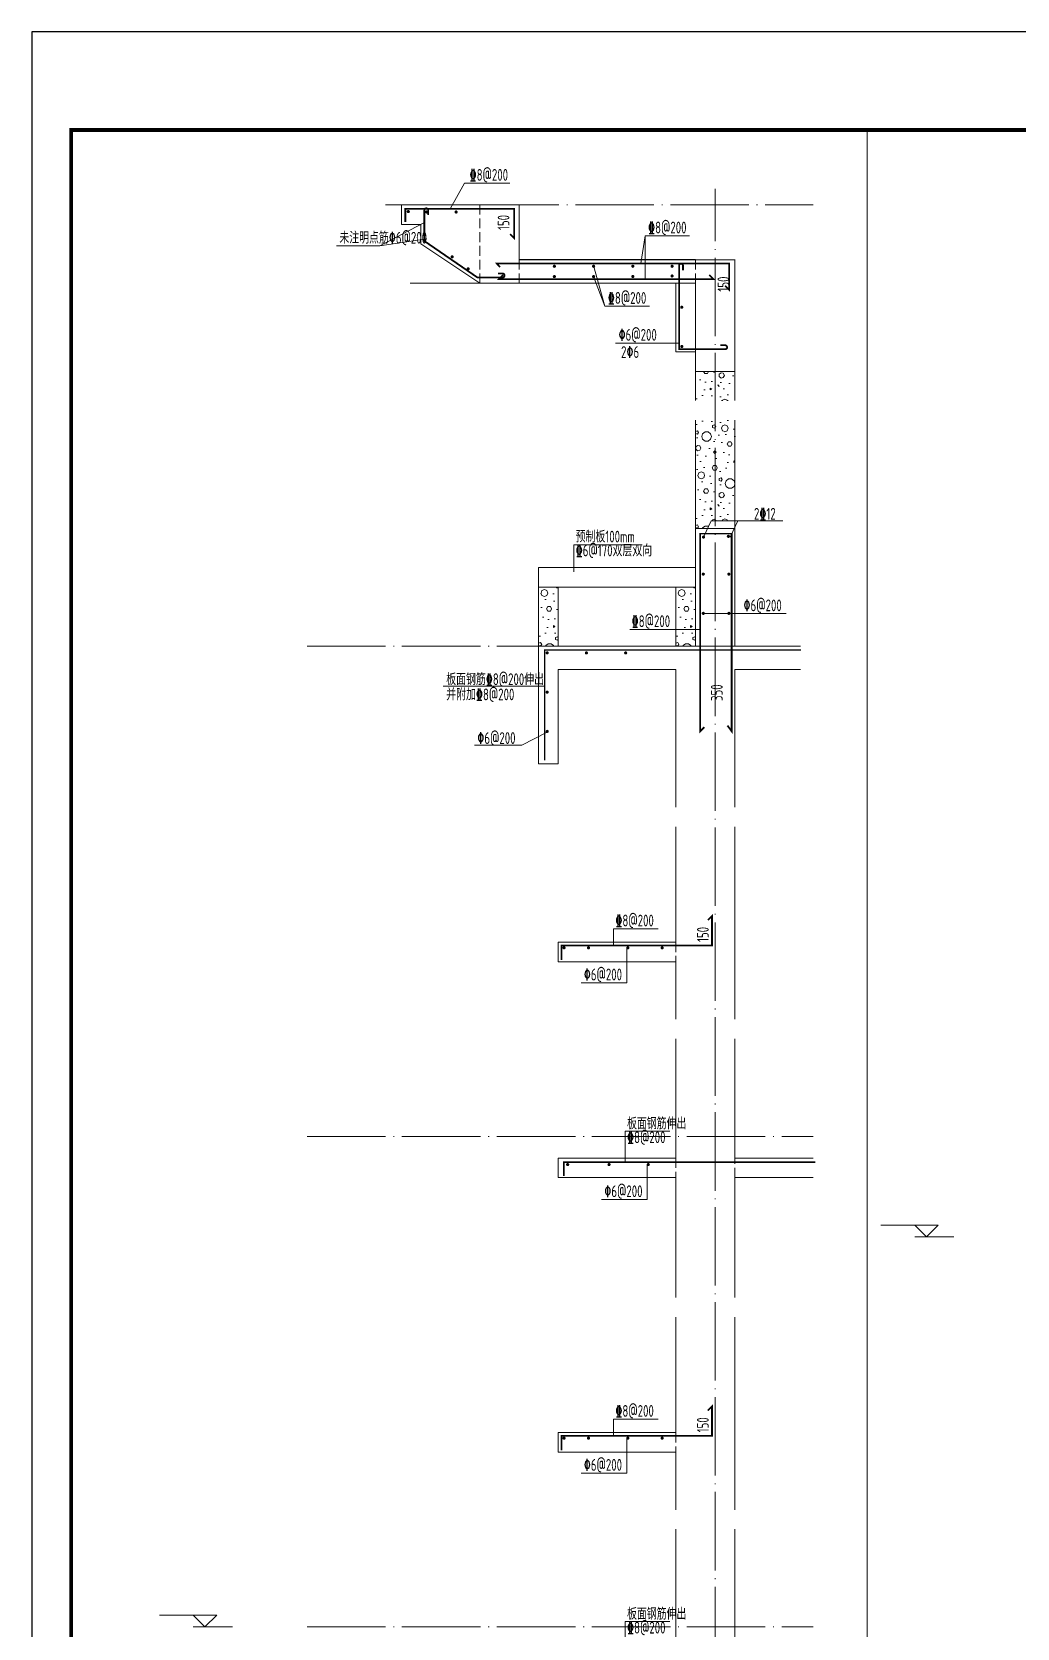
# Model space of a CAD drawing. Extents: x 5874492 to 7194610, y -939842 to -279257.
# Drawn here: x 6055361 to 6060383, y -761879 to -753742 of the extents above; entities that cross this region are included whole.
import ezdxf
from ezdxf.enums import TextEntityAlignment as Align

# ---------------------------------------------------------------- set-up
doc = ezdxf.new("R2010")
doc.units = 0
doc.header["$LTSCALE"] = 1000
doc.linetypes.add('DASH', pattern=[0.35, 0.25, -0.1])
doc.linetypes.add('DOTE', pattern=[2.42, 2, -0.2, 0.02, -0.2])
for name, color, linetype, lineweight in [('A-标注-标高标注', 3, 'Continuous', 15), ('S-墙柱-REIN', 1, 'Continuous', 20), ('S-大样-HATCH', 251, 'Continuous', 20), ('S-大样-实线', 2, 'Continuous', 20), ('S-大样-标高', 3, 'Continuous', 20), ('S-大样-虚线', 4, 'DASH', 20), ('S-板-BEAM', 4, 'DASH', 20), ('S-轴网-轴线', 1, 'DOTE', 9), ('S-通用-TEXT', 7, 'Continuous', 20)]:
    doc.layers.add(name, color=color, linetype=linetype, lineweight=lineweight)
doc.layers.add('Y-云图图框', color=7, linetype='Continuous')
doc.styles.add('_YT_Name', font='', dxfattribs={"width": 0.8})
doc.styles.add('_YT_Sign_Text', font='ros.shx', dxfattribs={"width": 0.8, "bigfont": 'hztxt.shx'})
doc.styles.get("Standard").update_dxf_attribs({"font": 'gbenor.shx', "bigfont": 'gbcbig.shx'})
doc.styles.add('TSSD_Rein', font='tssdeng.shx', dxfattribs={"width": 0.7, "bigfont": 'hztxt.shx'})
doc.styles.get('_YT_Name').set_extended_font_data('SimHei')

# ---------------------------------------------------------------- blocks, each defined once
blk = doc.blocks.new('ECMCTK_A1_竖_单行图名--0')
at = {"color": 4}
blk.add_lwpolyline([(0, 0), (594, 0), (594, 841), (0, 841)], close=True, dxfattribs=at)
at = {"const_width": 1}
blk.add_lwpolyline([(10, 10), (584, 10), (584, 816), (10, 816)], close=True, dxfattribs=at)
at = {"color": 80, "flags": 3}
for tag, height, p in [('YTHQINS', 3, (593.31, 817.5)), ('ECMCKEY', 3, (440.09, 590.57)), ('YTTQINS', 3.75, (595.35, 11.88)), ('YTFRAME', 3, (375.97, 4.92)), ('YTBARCODE_T1', 3, (493.74, 4.57))]:
    blk.add_attdef(tag, text='', height=height, dxfattribs=at).set_placement(p, align=Align.MIDDLE_CENTER)
for tag, height, style, width, p in [('设计单位', 6, '_YT_Name', 0.8, (376.75, 38.6)), ('证书编号', 4, '_YT_Sign_Text', 0.8, (461.87, 43.81)), ('审查批准号', 4, '_YT_Sign_Text', 0.8, (514.06, 43.81)), ('工程号', 4, '_YT_Sign_Text', 0.5, (557.08, 44.12)), ('建设单位', 4, '_YT_Sign_Text', 0.8, (487.96, 36.11)), ('阶段', 4, '_YT_Sign_Text', 0.8, (557.08, 35.81)), ('项目号', 4, '_YT_Sign_Text', 0.5, (575.08, 33.72)), ('项目名称', 4, '_YT_Sign_Text', 0.8, (487.96, 28.11)), ('专业', 4, '_YT_Sign_Text', 0.8, (557.08, 27.31)), ('图纸编号', 4, '_YT_Sign_Text', 0.5, (556.93, 19.36)), ('出图比例', 4.2, '_YT_Sign_Text', 0.8, (434.82, 11.78)), ('图纸名称', 4.5, '_YT_Name', 0.8, (488.39, 15.06)), ('日期', 4, '_YT_Sign_Text', 0.5, (556.88, 12.13)), ('版本号', 4, '_YT_Sign_Text', 0.8, (575.08, 13))]:
    blk.add_attdef(tag, text='', height=height, dxfattribs=dict(style=style, width=width)).set_placement(p, align=Align.CENTER)
at = {"style": '_YT_Sign_Text', "width": 0.8, "flags": 3}
for tag, p, height in [('{审定人}', (358.87, 26.45), 6.24), ('{校对人}', (411.35, 26.53), 6.24), ('[审定人]', (343.95, 27.81), 4.1), ('[校对人]', (395.23, 27.82), 4.1), ('{审核人}', (359.98, 18.44), 6.24), ('[设计人]', (395.47, 20.21), 4.1), ('{设计人}', (411.48, 18.54), 6.24), ('[审核人]', (344.01, 19.76), 4.1), ('[项目负责人]', (343.78, 12.01), 4.1), ('{项目负责人}', (361.28, 10.72), 6.24), ('[专业负责人]', (395.74, 11.77), 4.1), ('{专业负责人}', (411.58, 10.36), 6.24)]:
    blk.add_attdef(tag, p, '', height=height, dxfattribs=at)
at = {"color": 80, "flags": 3}
for tag, p in [('YTBZSIT', (10, 10)), ('EXT_TK_LEFT', (10, 10)), ('YTQRCODE', (304.56, 12.07))]:
    blk.add_attdef(tag, p, '', height=3, dxfattribs=at)
blk = doc.blocks.new('20191016.08465800')
at = {"layer": 'S-墙柱-REIN', "const_width": 8}
blk.add_lwpolyline([(516.8, 0), (516.8, 562.5), (1822.9, 562.5)], dxfattribs=at)
at = {"layer": 'S-墙柱-REIN', "ltscale": 0.2, "const_width": 8}
for points in [[(533.6, 547.5, 1), (525.6, 547.5, 1)], [(733.6, 547.5, 1), (725.6, 547.5, 1)], [(933.6, 547.5, 1), (925.6, 547.5, 1)], [(533.6, 347.5, 1), (525.6, 347.5, 1)], [(533.6, 147.5, 1), (525.6, 147.5, 1)]]:
    blk.add_lwpolyline(points, format="xyb", close=True, dxfattribs=at)
at = {"layer": 'S-通用-TEXT'}
for p, q in [((0, 377.5), (516.8, 377.5)), ((158.5, 77.5), (399.6, 77.5))]:
    blk.add_line(p, q, dxfattribs=at)
blk.add_lwpolyline([(399.6, 77.5), (529.6, 143.5)], dxfattribs=at)
at = {"layer": 'S-通用-TEXT', "style": 'TSSD_Rein', "width": 0.7}
for s, p in [('板面钢筋\x848@200伸出', (15, 383.4, 0)), ('并附加\x848@200', (15, 305.9, 0)), ('\x826@200', (173.5, 83.4, 0))]:
    blk.add_text(s, height=60, dxfattribs=at).set_placement(p)
blk = doc.blocks.new('20191016.09045092')
at = {"layer": 'S-墙柱-REIN', "const_width": 9, "elevation": 0}
blk.add_lwpolyline([(1897.4, 443.1), (514.2, 443), (514.2, 0)], dxfattribs=at)
at = {"layer": 'S-墙柱-REIN', "const_width": 8, "elevation": 0}
for points in [[(538.5, 430.8, 1), (530.5, 430.8, 1)], [(766.5, 430.8, 1), (758.5, 430.8, 1)], [(966.5, 430.8, 1), (958.5, 430.8, 1)]]:
    blk.add_lwpolyline(points, format="xyb", close=True, dxfattribs=at)
at = {"layer": 'S-墙柱-REIN', "const_width": 8}
blk.add_lwpolyline([(536.2, 220.7, 1), (528.2, 220.7, 1)], format="xyb", close=True, dxfattribs=at)
at = {"layer": 'S-大样-虚线', "ltscale": 0.2}
for p, q in [((1186.2, 464.1), (1186.2, 364.1)), ((1486.2, 364.1), (1486.2, 464.1))]:
    blk.add_line(p, q, dxfattribs=at)
at = {"layer": 'S-板-BEAM', "ltscale": 0.2}
blk.add_line((1186.2, 464.1), (1186.2, 364.1), dxfattribs=at)
at = {"layer": 'S-通用-TEXT', "elevation": 0}
for points in [[(1154.2, 601.8), (927.1, 601.8), (927.1, 443)], [(724.4, 252.6), (957.3, 252.6), (957.2, 430.8)]]:
    blk.add_lwpolyline(points, dxfattribs=at)
at = {"layer": 'S-板-BEAM', "ltscale": 0.2}
blk.add_blockref('20191016.08465800', (0, 7491.7), dxfattribs=at)
at = {"layer": 'S-通用-TEXT', "style": 'TSSD_Rein', "width": 0.7}
for s, p in [('板面钢筋伸出', (936.7, 610.3, 0)), ('\x848@200', (936.7, 539.8, 0)), ('\x826@200', (738.3, 264.7, 0))]:
    blk.add_text(s, height=60, dxfattribs=at).set_placement(p)
blk = doc.blocks.new('20191015.20330114')
at = {"layer": 'S-墙柱-REIN', "const_width": 9}
for points in [[(885.6, 367.6), (906.8, 346.4), (906.8, 496.4), (351.3, 496.4), (351.3, 429.8)], [(1981.5, 104.7), (2002.7, 83.5), (2002.7, 218.3), (817.2, 218.3), (834.5, 199)], [(849.7, 159.4), (828.5, 138.2), (1921.9, 138.2), (1900.7, 159.4)]]:
    blk.add_lwpolyline(points, dxfattribs=at)
at = {"layer": 'S-墙柱-REIN', "const_width": 8}
for points in [[(370.6, 482.7, 1), (362.6, 482.7, 1)], [(464.3, 480.3, 1), (456.3, 480.3, 1)], [(614.3, 480.3, 1), (606.3, 480.3, 1)], [(594.3, 251.7, 1), (586.3, 251.7, 1)], [(675.7, 191, 1), (667.7, 191, 1)], [(1115.2, 203.7, 1), (1107.2, 203.7, 1)], [(1315.2, 203.7, 1), (1307.2, 203.7, 1)], [(1515.2, 203.7, 1), (1507.2, 203.7, 1)], [(1715.2, 203.7, 1), (1707.2, 203.7, 1)], [(1715.2, 203.7, 1), (1707.2, 203.7, 1)], [(1115.2, 151.2, 1), (1107.2, 151.2, 1)], [(1315.2, 151.2, 1), (1307.2, 151.2, 1)], [(1515.2, 151.2, 1), (1507.2, 151.2, 1)], [(1715.2, 154.2, 1), (1707.2, 154.2, 1)], [(1715.2, 154.2, 1), (1707.2, 154.2, 1)], [(1764.6, -5.2, 1), (1756.6, -5.2, 1)], [(1764.6, -205.2, 1), (1756.6, -205.2, 1)]]:
    blk.add_lwpolyline(points, format="xyb", close=True, dxfattribs=at)
at = {"layer": 'S-墙柱-REIN', "const_width": 9}
for points in [[(468.4, 465.3), (468.4, 489.3, 1), (448.4, 489.3), (448.4, 332.4), (718.8, 146.6), (847.5, 146.6, 1), (847.5, 166.6), (823.5, 166.6)], [(1767.1, 182.7), (1767.1, 206.7, 1), (1747.1, 206.7), (1747.1, -219.1), (1982, -219.1, 1), (1982, -199.1), (1958, -199.1)]]:
    blk.add_lwpolyline(points, format="xyb", dxfattribs=at)
at = {"layer": 'S-大样-实线', "ltscale": 0.5}
for p, q in [((1731.2, -232.7), (1731.2, 117.3)), ((1831.2, -232.7), (1731.2, -232.7))]:
    blk.add_line(p, q, dxfattribs=at)
blk.add_lwpolyline([(2031.2, 237.3), (931.2, 237.3), (931.2, 517.3), (331.2, 517.3), (331.2, 417.3), (431.2, 417.3), (431.2, 317.3), (731.2, 117.3), (1831.2, 117.3)], dxfattribs=at)
at = {"layer": 'S-板-BEAM', "ltscale": 0.2}
for points in [[(731.2, 517.3), (731.2, 117.3)], [(931.2, 237.3), (931.2, 117.3)], [(1831.2, 237.3), (1831.2, 117.3)]]:
    blk.add_lwpolyline(points, dxfattribs=at)
at = {"layer": 'S-通用-TEXT'}
for p, q in [((1573.8, 359.1), (1551.8, 218.3)), ((1573.8, 359.1), (1800.8, 359.1)), ((1368.8, 0), (1311.2, 207.7)), ((1368.8, 0), (1595.8, 0)), ((1423.4, -187.7), (1747.1, -187.7))]:
    blk.add_line(p, q, dxfattribs=at)
for points in [[(653.6, 627.6), (579.4, 496.4)], [(653.6, 627.6), (884.8, 627.6)], [(0, 307.2), (221, 307.2), (448.4, 426.1)], [(221, 307.2), (461.7, 343.5)], [(1573.8, 359.1), (1573.8, 138.2)], [(1311.2, 151.2), (1368.8, 0)]]:
    blk.add_lwpolyline(points, dxfattribs=at)
at = {"layer": 'S-通用-TEXT', "style": 'TSSD_Rein', "width": 0.7}
for s, p in [('\x848@200', (679, 639.7)), ('\x848@200', (1588.8, 371.2)), ('未注明点筋\x826@200', (15.2, 319.3)), ('\x848@200', (1383.8, 12.1)), ('\x826@200', (1438.4, -175.7)), ('2\x826', (1451.2, -263.7))]:
    blk.add_text(s, height=60, dxfattribs=at).set_placement(p)
for p in [(882.3, 388.7), (2003, 74.7)]:
    blk.add_text('150', height=60, rotation=90, dxfattribs=at).set_placement(p)
blk = doc.blocks.new('20180119.17033550')
at = {"layer": 'S-墙柱-REIN', "const_width": 9, "elevation": 0}
blk.add_lwpolyline([(50, 116.5), (50, 190.4), (816.9, 190.5), (816.9, 340.4), (795.7, 319.2)], dxfattribs=at)
at = {"layer": 'S-墙柱-REIN', "const_width": 8, "elevation": 0}
for points in [[(66.5, 178.2, 1), (58.5, 178.2, 1)], [(191.5, 178.2, 1), (183.5, 178.2, 1)], [(391.5, 178.2, 1), (383.5, 178.2, 1)], [(566.7, 178.2, 1), (558.7, 178.2, 1)]]:
    blk.add_lwpolyline(points, format="xyb", close=True, dxfattribs=at)
at = {"layer": 'S-板-BEAM', "ltscale": 0.2}
blk.add_line((633.2, 206.5), (633.2, 106.5), dxfattribs=at)
at = {"layer": 'S-通用-TEXT', "elevation": 0}
for points in [[(541.7, 275.2), (314.5, 275.2), (314.5, 190.4)], [(149.4, 0), (382.2, 0), (382.2, 178.2)]]:
    blk.add_lwpolyline(points, dxfattribs=at)
at = {"layer": 'S-通用-TEXT', "style": 'TSSD_Rein', "width": 0.7}
for s, p in [('\x848@200', (324.2, 287.3, 0)), ('\x826@200', (163.3, 12.1, 0))]:
    blk.add_text(s, height=60, dxfattribs=at).set_placement(p)
blk.add_text('150', height=60, rotation=90, dxfattribs=at).set_placement((800.4, 208, 0))
blk = doc.blocks.new('ffff3r')
at = {"layer": 'S-墙柱-REIN', "const_width": 9, "elevation": 0}
blk.add_lwpolyline([(754315.8, 830395.6), (753033, 830395.4), (753033, 830324.2)], dxfattribs=at)
at = {"layer": 'S-墙柱-REIN', "const_width": 8, "elevation": 0}
for points in [[(753056.4, 830383.3, 1), (753048.4, 830383.3, 1)], [(753267.4, 830383.3, 1), (753259.4, 830383.3, 1)], [(753467.4, 830383.3, 1), (753459.4, 830383.3, 1)]]:
    blk.add_lwpolyline(points, format="xyb", close=True, dxfattribs=at)
at = {"layer": 'S-大样-实线', "ltscale": 0.5}
for p, q in [((753604.6, 831516.5), (753604.6, 832105.1)), ((753904.6, 831123.6), (753904.6, 832105.1)), ((753604.6, 831516.5), (753004.6, 831516.5)), ((753004.6, 831416.5), (753004.6, 831516.5)), ((753004.6, 831416.5), (753604.6, 831416.5)), ((753604.6, 831123.6), (753604.6, 831416.5)), ((753604.6, 830416.5), (753604.6, 831023.6)), ((753904.6, 830416.5), (753904.6, 831023.6)), ((753604.6, 830416.5), (753004.6, 830416.5)), ((753004.6, 830316.5), (753004.6, 830416.5)), ((754304.6, 830416.5), (753904.6, 830416.5)), ((753004.6, 830316.5), (753604.6, 830316.5)), ((753604.6, 829705.1), (753604.6, 830316.5)), ((753904.6, 829705.1), (753904.6, 830316.5)), ((753904.6, 830316.5), (754304.6, 830316.5))]:
    blk.add_line(p, q, dxfattribs=at)
at = {"layer": 'S-大样-虚线', "ltscale": 0.2}
for p, q in [((753604.6, 830416.5), (753604.6, 830316.5)), ((753904.6, 830316.5), (753904.6, 830416.5))]:
    blk.add_line(p, q, dxfattribs=at)
at = {"layer": 'S-板-BEAM', "ltscale": 0.2}
blk.add_line((753604.6, 830416.5), (753604.6, 830316.5), dxfattribs=at)
at = {"layer": 'S-通用-TEXT', "elevation": 0}
for points in [[(753572.6, 830554.2), (753345.5, 830554.2), (753345.5, 830395.5)], [(753225.3, 830205), (753458.2, 830205), (753458.1, 830383.3)]]:
    blk.add_lwpolyline(points, dxfattribs=at)
at = {"layer": 'S-墙柱-REIN'}
blk.add_blockref('20180119.17033550', (752971.4, 831310), dxfattribs=at)
at = {"layer": 'S-通用-TEXT', "style": 'TSSD_Rein', "width": 0.7}
for s, p in [('板面钢筋伸出', (753355.1, 830562.8, 0)), ('\x848@200', (753355.1, 830492.3, 0)), ('\x826@200', (753239.2, 830217.1, 0))]:
    blk.add_text(s, height=60, dxfattribs=at).set_placement(p)

msp = doc.modelspace()

# ---------------------------------------------------------------- hatches: boundary and pattern name
at = {"layer": 'S-大样-HATCH', "ltscale": 0.2}
h = msp.add_hatch(dxfattribs=at)
h.set_pattern_fill('加气混凝土', color=256, scale=20)
h.set_pattern_definition([(0, (6058815.33, -755735.73), (120, 240), [0, -240]), (0, (6058674.93, -755768.13), (120, 240), [0, -240]), (0, (6058752.93, -755770.53), (120, 240), [0, -240]), (0, (6058838.13, -755699.73), (120, 240), [0, -240]), (0, (6058738.53, -755782.53), (120, 240), [0, -240]), (0, (6058862.13, -755548.53), (120, 240), [0, -240]), (0, (6058788.93, -755567.73), (120, 240), [0, -240]), (0, (6058827.33, -755597.73), (120, 240), [0, -240]), (0, (6058631.73, -755602.53), (120, 240), [0, -240]), (0, (6058749.33, -755613.33), (120, 240), [0, -240]), (0, (6058703.73, -755674.53), (120, 240), [0, -240]), (0, (6058706.13, -755764.53), (120, 240), [0, -240]), (0, (6058796.13, -755774.13), (120, 240), [0, -240]), (0, (6058862.13, -755668.53), (120, 240), [0, -240]), (0, (6058637.73, -755705.73), (120, 240), [0, -240]), (0, (6058658.13, -755664.93), (120, 240), [0, -240]), (0, (6058751.73, -755681.73), (120, 240), [0, -240]), (0, (6058718.13, -755716.53), (120, 240), [0, -240]), (0, (6058698.93, -755637.33), (120, 240), [0, -240]), (0, (6058728.93, -755547.33), (120, 240), [0, -240]), (0, (6058647.33, -755756.13), (120, 240), [0, -240]), (0, (6058779.33, -755596.53), (120, 240), [0, -240]), (0, (6058667.73, -755592.93), (120, 240), [0, -240]), (0, (6058648.53, -755561.73), (120, 240), [0, -240]), (130.601, (6058847.388, -755623.672), (-600, 720), [10.537, -4414.844]), (18.435, (6058830.245, -755619.1), (600, 240), [10.842, -1507.05]), (90, (6058830.24, -755629.39), (120, 240), [10.286, -469.71]), (161.565, (6058840.53, -755632.815), (-600, 240), [10.842, -1507.05]), (53.13, (6058840.53, -755632.815), (120, 240), [11.43, -1188.57]), (135, (6058849.67, -755755.1), (-120, 240), [9.7, -669.125]), (45, (6058835.96, -755755.1), (120, 240), [9.7, -669.125]), (135, (6058842.82, -755761.96), (-120, 240), [9.7, -669.125]), (45, (6058842.82, -755761.96), (120, 240), [9.7, -669.125]), (116.57, (6058734.24, -755593.96), (-2e-05, 480), [12.78, -255.55]), (180, (6058728.53, -755582.53), (-120, 240), [13.71, -226.29]), (63.435, (6058709.1, -755593.96), (1e-06, 480), [12.78, -255.55]), (116.565, (6058714.82, -755605.39), (-2e-05, 480), [12.78, -255.55]), (0, (6058714.82, -755605.39), (120, 240), [13.71, -226.29]), (63.435, (6058728.53, -755605.39), (1e-06, 480), [12.78, -255.55]), (107.1027, (6058824.531, -755675.101), (-360, 1200), [15.5445, -6513.161]), (143.973, (6058819.96, -755660.244), (-2280, 1680), [15.545, -3248.808]), (180, (6058807.39, -755651.1), (-120, 240), [14.86, -225.14]), (36.027, (6058779.96, -755660.244), (2280, 1680), [15.545, -3248.808]), (71.565, (6058775.388, -755673.958), (360, 1200), [14.456, -1503.437]), (107.1027, (6058779.959, -755688.815), (-360, 1200), [15.5445, -6513.161]), (143.9726, (6058792.53, -755697.958), (-2280, 1680), [15.545, -3248.808]), (0, (6058792.53, -755697.96), (120, 240), [14.86, -225.14]), (36.027, (6058807.388, -755697.958), (2280, 1680), [15.545, -3248.808]), (71.565, (6058819.96, -755688.815), (360, 1200), [14.456, -1503.437]), (150.255, (6058826.816, -755563.1), (-360, 240), [9.214, -1925.728]), (90, (6058818.82, -755567.67), (120, 240), [9.14, -470.86]), (29.745, (6058818.816, -755567.672), (360, 240), [9.214, -1925.728]), (116.565, (6058770.82, -755733.39), (-2e-05, 480), [12.78, -255.55]), (168.69, (6058765.102, -755721.958), (-1080, 240), [11.655, -2435.874]), (41.186, (6058744.531, -755727.672), (3000, 2639.99998), [12.149, -5090.321]), (90, (6058744.53, -755739.1), (120, 240), [11.43, -468.57]), (138.814, (6058753.674, -755747.101), (-2999.99995, 2640), [12.149, -5090.321]), (16.6992, (6058753.674, -755747.101), (3959.99997, 1200), [11.932, -4999.415]), (60.9454, (6058765.102, -755743.672), (120, 240), [11.766, -4930.136]), (109.983, (6058670.245, -755632.815), (-600, 1680), [13.377, -5604.879]), (155.556, (6058665.674, -755620.244), (-1560, 720), [13.809, -5786.053]), (24.444, (6058640.531, -755620.244), (1560, 720), [13.809, -5786.053]), (70.017, (6058635.959, -755632.815), (600, 1680), [13.377, -5604.879]), (109.983, (6058640.531, -755645.386), (-600, 1680), [13.377, -5604.879]), (160.017, (6058653.102, -755649.958), (-600, 240), [13.377, -2795.751]), (19.983, (6058653.102, -755649.958), (600, 240), [13.377, -2795.751]), (70.017, (6058665.674, -755645.386), (600, 1680), [13.377, -5604.879]), (122.005, (6058759.388, -755654.53), (-120, 240), [10.782, -2253.374]), (18.435, (6058743.388, -755648.815), (600, 240), [10.842, -1507.05]), (90, (6058743.39, -755659.1), (120, 240), [10.286, -469.714]), (161.565, (6058753.674, -755662.53), (-600, 240), [10.842, -1507.05]), (54.4623, (6058753.674, -755662.53), (840, 1200), [9.831, -4119.285]), (116.565, (6058689.67, -755712.82), (-2e-05, 480), [12.78, -255.55]), (180, (6058683.96, -755701.39), (-120, 240), [12.57, -227.43]), (59.036, (6058664.53, -755712.815), (120, 240), [13.328, -2785.529]), (120.964, (6058671.388, -755724.244), (-120, 240), [13.328, -2785.529]), (0, (6058671.39, -755724.24), (120, 240), [12.57, -227.43]), (63.435, (6058683.96, -755724.24), (1e-06, 480), [12.78, -255.55])])
h.paths.add_polyline_path([(6058744.5, -755473), (6058744.5, -755620.5), (6058826.5, -755620.5), (6058841.8, -755578.5), (6058856.6, -755662.5), (6058871.5, -755620.5), (6058944.5, -755620.5), (6058944.5, -755473)])
h = msp.add_hatch(dxfattribs=at)
h.set_pattern_fill('加气混凝土', color=256, scale=20)
h.set_pattern_definition([(0, (6058815.33, -756346.23), (120, 240), [0, -240]), (0, (6058674.93, -756378.63), (120, 240), [0, -240]), (0, (6058752.93, -756381.03), (120, 240), [0, -240]), (0, (6058838.13, -756310.23), (120, 240), [0, -240]), (0, (6058738.53, -756393.03), (120, 240), [0, -240]), (0, (6058862.13, -756159.03), (120, 240), [0, -240]), (0, (6058788.93, -756178.23), (120, 240), [0, -240]), (0, (6058827.33, -756208.23), (120, 240), [0, -240]), (0, (6058631.73, -756213.03), (120, 240), [0, -240]), (0, (6058749.33, -756223.83), (120, 240), [0, -240]), (0, (6058703.73, -756285.03), (120, 240), [0, -240]), (0, (6058706.13, -756375.03), (120, 240), [0, -240]), (0, (6058796.13, -756384.63), (120, 240), [0, -240]), (0, (6058862.13, -756279.03), (120, 240), [0, -240]), (0, (6058637.73, -756316.23), (120, 240), [0, -240]), (0, (6058658.13, -756275.43), (120, 240), [0, -240]), (0, (6058751.73, -756292.23), (120, 240), [0, -240]), (0, (6058718.13, -756327.03), (120, 240), [0, -240]), (0, (6058698.93, -756247.83), (120, 240), [0, -240]), (0, (6058728.93, -756157.83), (120, 240), [0, -240]), (0, (6058647.33, -756366.63), (120, 240), [0, -240]), (0, (6058779.33, -756207.03), (120, 240), [0, -240]), (0, (6058667.73, -756203.43), (120, 240), [0, -240]), (0, (6058648.53, -756172.23), (120, 240), [0, -240]), (130.6013, (6058847.388, -756234.17), (-600, 720), [10.537, -4414.844]), (18.435, (6058830.245, -756229.6), (600, 240), [10.842, -1507.05]), (90, (6058830.24, -756239.88), (120, 240), [10.286, -469.714]), (161.565, (6058840.53, -756243.313), (-600, 240), [10.842, -1507.05]), (53.13, (6058840.53, -756243.313), (120, 240), [11.43, -1188.57]), (135, (6058849.67, -756365.6), (-120, 240), [9.697, -669.125]), (45, (6058835.96, -756365.6), (120, 240), [9.697, -669.125]), (135, (6058842.82, -756372.46), (-120, 240), [9.697, -669.125]), (45, (6058842.82, -756372.46), (120, 240), [9.697, -669.125]), (116.565, (6058734.24, -756204.46), (-2e-05, 480), [12.78, -255.55]), (180, (6058728.53, -756193.03), (-120, 240), [13.714, -226.286]), (63.435, (6058709.1, -756204.46), (1e-06, 480), [12.78, -255.55]), (116.565, (6058714.82, -756215.88), (-2e-05, 480), [12.78, -255.55]), (0, (6058714.82, -756215.88), (120, 240), [13.714, -226.286]), (63.435, (6058728.53, -756215.88), (1e-06, 480), [12.78, -255.55]), (107.1027, (6058824.531, -756285.599), (-359.99999, 1200), [15.5445, -6513.161]), (143.9726, (6058819.96, -756270.742), (-2279.99997, 1680), [15.545, -3248.808]), (180, (6058807.39, -756261.6), (-120, 240), [14.86, -225.14]), (36.0274, (6058779.96, -756270.742), (2280, 1680), [15.545, -3248.808]), (71.565, (6058775.388, -756284.456), (360, 1200), [14.456, -1503.437]), (107.1027, (6058779.959, -756299.313), (-359.99999, 1200), [15.5445, -6513.161]), (143.9726, (6058792.53, -756308.456), (-2279.99997, 1680), [15.545, -3248.808]), (0, (6058792.53, -756308.46), (120, 240), [14.86, -225.14]), (36.0274, (6058807.388, -756308.456), (2280, 1680), [15.545, -3248.808]), (71.565, (6058819.96, -756299.313), (360, 1200), [14.456, -1503.437]), (150.255, (6058826.816, -756173.6), (-360, 240), [9.214, -1925.728]), (90, (6058818.82, -756178.17), (120, 240), [9.14, -470.857]), (29.745, (6058818.816, -756178.17), (360, 240), [9.214, -1925.728]), (116.565, (6058770.82, -756343.88), (-2e-05, 480), [12.78, -255.55]), (168.69, (6058765.102, -756332.456), (-1080, 240), [11.655, -2435.874]), (41.186, (6058744.531, -756338.17), (2999.99998, 2639.99998), [12.149, -5090.321]), (90, (6058744.53, -756349.6), (120, 240), [11.43, -468.57]), (138.814, (6058753.674, -756357.599), (-2999.99995, 2640.00002), [12.149, -5090.321]), (16.6992, (6058753.674, -756357.599), (3959.99997, 1199.99999), [11.932, -4999.415]), (60.9454, (6058765.102, -756354.17), (120, 240), [11.766, -4930.136]), (109.9831, (6058670.245, -756243.313), (-600, 1680), [13.377, -5604.879]), (155.556, (6058665.674, -756230.742), (-1560, 719.99999), [13.809, -5786.053]), (24.444, (6058640.531, -756230.742), (1560, 720), [13.809, -5786.053]), (70.0169, (6058635.959, -756243.313), (600, 1680), [13.377, -5604.879]), (109.9831, (6058640.531, -756255.885), (-600, 1680), [13.377, -5604.879]), (160.017, (6058653.102, -756260.456), (-600, 240), [13.377, -2795.751]), (19.983, (6058653.102, -756260.456), (600, 240), [13.377, -2795.751]), (70.0169, (6058665.674, -756255.885), (600, 1680), [13.377, -5604.879]), (122.0054, (6058759.388, -756265.027), (-120, 240), [10.782, -2253.374]), (18.435, (6058743.388, -756259.313), (600, 240), [10.842, -1507.05]), (90, (6058743.39, -756269.6), (120, 240), [10.286, -469.714]), (161.565, (6058753.674, -756273.027), (-600, 240), [10.842, -1507.05]), (54.4623, (6058753.674, -756273.027), (840, 1200), [9.831, -4119.285]), (116.565, (6058689.67, -756323.31), (-2e-05, 480), [12.78, -255.55]), (180, (6058683.96, -756311.88), (-120, 240), [12.57, -227.43]), (59.0362, (6058664.53, -756323.313), (120, 240), [13.328, -2785.529]), (120.9638, (6058671.388, -756334.742), (-120, 240), [13.328, -2785.529]), (0, (6058671.39, -756334.74), (120, 240), [12.57, -227.43]), (63.435, (6058683.96, -756334.74), (1e-06, 480), [12.78, -255.55])])
h.paths.add_polyline_path([(6058944.5, -755720.5), (6058871.5, -755720.5), (6058856.6, -755762.5), (6058841.8, -755678.5), (6058826.5, -755720.5), (6058744.5, -755720.5), (6058744.5, -756273), (6058805.9, -756273), (6058824.2, -756234.6), (6058944.5, -756234.6)])
h.paths.add_polyline_path([(6058755.1, -756127), (6058834, -756127), (6058834, -756071.4), (6058755.1, -756071.4)], flags=24)
h = msp.add_hatch(dxfattribs=at)
h.set_pattern_fill('加气混凝土', color=256, scale=20)
h.set_pattern_definition([(0, (6058015.33, -756946.23), (120, 240), [0, -240]), (0, (6057874.93, -756978.63), (120, 240), [0, -240]), (0, (6057952.93, -756981.03), (120, 240), [0, -240]), (0, (6058038.13, -756910.23), (120, 240), [0, -240]), (0, (6057938.53, -756993.03), (120, 240), [0, -240]), (0, (6058062.13, -756759.03), (120, 240), [0, -240]), (0, (6057988.93, -756778.23), (120, 240), [0, -240]), (0, (6058027.33, -756808.23), (120, 240), [0, -240]), (0, (6057831.73, -756813.03), (120, 240), [0, -240]), (0, (6057949.33, -756823.83), (120, 240), [0, -240]), (0, (6057903.73, -756885.03), (120, 240), [0, -240]), (0, (6057906.13, -756975.03), (120, 240), [0, -240]), (0, (6057996.13, -756984.63), (120, 240), [0, -240]), (0, (6058062.13, -756879.03), (120, 240), [0, -240]), (0, (6057837.73, -756916.23), (120, 240), [0, -240]), (0, (6057858.13, -756875.43), (120, 240), [0, -240]), (0, (6057951.73, -756892.23), (120, 240), [0, -240]), (0, (6057918.13, -756927.03), (120, 240), [0, -240]), (0, (6057898.93, -756847.83), (120, 240), [0, -240]), (0, (6057928.93, -756757.83), (120, 240), [0, -240]), (0, (6057847.33, -756966.63), (120, 240), [0, -240]), (0, (6057979.33, -756807.03), (120, 240), [0, -240]), (0, (6057867.73, -756803.43), (120, 240), [0, -240]), (0, (6057848.53, -756772.23), (120, 240), [0, -240]), (130.6013, (6058047.388, -756834.17), (-600, 720), [10.537, -4414.844]), (18.435, (6058030.245, -756829.6), (600, 240), [10.842, -1507.05]), (90, (6058030.24, -756839.88), (120, 240), [10.286, -469.714]), (161.565, (6058040.53, -756843.313), (-600, 240), [10.842, -1507.05]), (53.13, (6058040.53, -756843.313), (120, 240), [11.43, -1188.57]), (135, (6058049.67, -756965.6), (-120, 240), [9.7, -669.125]), (45, (6058035.96, -756965.6), (120, 240), [9.7, -669.125]), (135, (6058042.82, -756972.46), (-120, 240), [9.7, -669.125]), (45, (6058042.82, -756972.46), (120, 240), [9.7, -669.125]), (116.565, (6057934.24, -756804.46), (-2e-05, 480), [12.78, -255.55]), (180, (6057928.53, -756793.03), (-120, 240), [13.71, -226.29]), (63.435, (6057909.1, -756804.46), (1e-06, 480), [12.78, -255.55]), (116.565, (6057914.82, -756815.88), (-2e-05, 480), [12.78, -255.55]), (0, (6057914.82, -756815.88), (120, 240), [13.71, -226.29]), (63.435, (6057928.53, -756815.88), (1e-06, 480), [12.78, -255.55]), (107.1027, (6058024.5305, -756885.599), (-359.99999, 1200), [15.5445, -6513.161]), (143.9726, (6058019.959, -756870.742), (-2280, 1680), [15.545, -3248.808]), (180, (6058007.39, -756861.6), (-120, 240), [14.86, -225.14]), (36.0274, (6057979.959, -756870.742), (2280, 1680), [15.545, -3248.808]), (71.565, (6057975.388, -756884.456), (360, 1200), [14.456, -1503.437]), (107.1027, (6057979.959, -756899.313), (-359.99999, 1200), [15.5445, -6513.161]), (143.9726, (6057992.53, -756908.456), (-2280, 1680), [15.545, -3248.808]), (0, (6057992.53, -756908.46), (120, 240), [14.86, -225.14]), (36.0274, (6058007.388, -756908.456), (2280, 1680), [15.545, -3248.808]), (71.565, (6058019.96, -756899.313), (360, 1200), [14.456, -1503.437]), (150.255, (6058026.816, -756773.6), (-360, 240), [9.214, -1925.728]), (90, (6058018.82, -756778.17), (120, 240), [9.14, -470.86]), (29.745, (6058018.816, -756778.17), (360, 240), [9.214, -1925.728]), (116.565, (6057970.82, -756943.88), (-2e-05, 480), [12.78, -255.55]), (168.69, (6057965.102, -756932.456), (-1080, 240), [11.655, -2435.874]), (41.186, (6057944.53, -756938.17), (2999.99998, 2639.99998), [12.149, -5090.321]), (90, (6057944.53, -756949.6), (120, 240), [11.43, -468.57]), (138.814, (6057953.673, -756957.599), (-2999.99995, 2640.00002), [12.149, -5090.321]), (16.6992, (6057953.673, -756957.599), (3959.99997, 1200), [11.932, -4999.415]), (60.9454, (6057965.102, -756954.17), (120, 240), [11.766, -4930.136]), (109.983, (6057870.245, -756843.313), (-600, 1680), [13.377, -5604.879]), (155.556, (6057865.673, -756830.742), (-1560, 720), [13.809, -5786.053]), (24.444, (6057840.5305, -756830.742), (1560, 720), [13.809, -5786.053]), (70.017, (6057835.959, -756843.313), (600, 1680), [13.377, -5604.879]), (109.983, (6057840.53, -756855.885), (-600, 1680), [13.377, -5604.879]), (160.017, (6057853.102, -756860.456), (-600, 240), [13.377, -2795.751]), (19.983, (6057853.102, -756860.456), (600, 240), [13.377, -2795.751]), (70.017, (6057865.673, -756855.885), (600, 1680), [13.377, -5604.879]), (122.005, (6057959.388, -756865.028), (-120, 240), [10.782, -2253.374]), (18.435, (6057943.388, -756859.313), (600, 240), [10.842, -1507.05]), (90, (6057943.39, -756869.6), (120, 240), [10.286, -469.714]), (161.565, (6057953.673, -756873.028), (-600, 240), [10.842, -1507.05]), (54.4623, (6057953.673, -756873.028), (840, 1200), [9.831, -4119.285]), (116.565, (6057889.67, -756923.31), (-2e-05, 480), [12.78, -255.55]), (180, (6057883.96, -756911.88), (-120, 240), [12.57, -227.43]), (59.036, (6057864.53, -756923.313), (120, 240), [13.328, -2785.529]), (120.964, (6057871.388, -756934.742), (-120, 240), [13.328, -2785.529]), (0, (6057871.39, -756934.74), (120, 240), [12.57, -227.43]), (63.435, (6057883.96, -756934.74), (1e-06, 480), [12.78, -255.55])])
h.paths.add_polyline_path([(6058044.5, -756573), (6057944.5, -756573), (6057944.5, -756873), (6058044.5, -756873)])
h = msp.add_hatch(dxfattribs=at)
h.set_pattern_fill('加气混凝土', color=256, scale=20)
h.set_pattern_definition([(0, (6058715.33, -756946.23), (120, 240), [0, -240]), (0, (6058574.93, -756978.63), (120, 240), [0, -240]), (0, (6058652.93, -756981.03), (120, 240), [0, -240]), (0, (6058738.13, -756910.23), (120, 240), [0, -240]), (0, (6058638.53, -756993.03), (120, 240), [0, -240]), (0, (6058762.13, -756759.03), (120, 240), [0, -240]), (0, (6058688.93, -756778.23), (120, 240), [0, -240]), (0, (6058727.33, -756808.23), (120, 240), [0, -240]), (0, (6058531.73, -756813.03), (120, 240), [0, -240]), (0, (6058649.33, -756823.83), (120, 240), [0, -240]), (0, (6058603.73, -756885.03), (120, 240), [0, -240]), (0, (6058606.13, -756975.03), (120, 240), [0, -240]), (0, (6058696.13, -756984.63), (120, 240), [0, -240]), (0, (6058762.13, -756879.03), (120, 240), [0, -240]), (0, (6058537.73, -756916.23), (120, 240), [0, -240]), (0, (6058558.13, -756875.43), (120, 240), [0, -240]), (0, (6058651.73, -756892.23), (120, 240), [0, -240]), (0, (6058618.13, -756927.03), (120, 240), [0, -240]), (0, (6058598.93, -756847.83), (120, 240), [0, -240]), (0, (6058628.93, -756757.83), (120, 240), [0, -240]), (0, (6058547.33, -756966.63), (120, 240), [0, -240]), (0, (6058679.33, -756807.03), (120, 240), [0, -240]), (0, (6058567.73, -756803.43), (120, 240), [0, -240]), (0, (6058548.53, -756772.23), (120, 240), [0, -240]), (130.6013, (6058747.39, -756834.17), (-600, 720), [10.537, -4414.844]), (18.435, (6058730.247, -756829.6), (600, 240), [10.842, -1507.05]), (90, (6058730.25, -756839.88), (120, 240), [10.286, -469.714]), (161.565, (6058740.533, -756843.313), (-600, 240), [10.842, -1507.05]), (53.13, (6058740.533, -756843.313), (120, 240), [11.43, -1188.57]), (135, (6058749.676, -756965.6), (-120, 240), [9.7, -669.125]), (45, (6058735.96, -756965.6), (120, 240), [9.7, -669.125]), (135, (6058742.82, -756972.46), (-120, 240), [9.7, -669.125]), (45, (6058742.82, -756972.46), (120, 240), [9.7, -669.125]), (116.565, (6058634.25, -756804.46), (-2e-05, 480), [12.78, -255.55]), (180, (6058628.53, -756793.03), (-120, 240), [13.71, -226.29]), (63.435, (6058609.1, -756804.46), (1e-06, 480), [12.78, -255.55]), (116.565, (6058614.82, -756815.88), (-2e-05, 480), [12.78, -255.55]), (0, (6058614.82, -756815.88), (120, 240), [13.71, -226.29]), (63.435, (6058628.53, -756815.88), (1e-06, 480), [12.78, -255.55]), (107.1027, (6058724.533, -756885.599), (-359.99999, 1200), [15.5445, -6513.161]), (143.9726, (6058719.961, -756870.742), (-2280, 1680), [15.545, -3248.808]), (180, (6058707.4, -756861.6), (-120, 240), [14.86, -225.14]), (36.0274, (6058679.961, -756870.742), (2280, 1680), [15.545, -3248.808]), (71.565, (6058675.39, -756884.456), (360, 1200), [14.456, -1503.437]), (107.1027, (6058679.9615, -756899.313), (-359.99999, 1200), [15.5445, -6513.161]), (143.9726, (6058692.533, -756908.456), (-2280, 1680), [15.545, -3248.808]), (0, (6058692.53, -756908.46), (120, 240), [14.86, -225.14]), (36.0274, (6058707.39, -756908.456), (2280, 1680), [15.545, -3248.808]), (71.565, (6058719.96, -756899.313), (360, 1200), [14.456, -1503.437]), (150.255, (6058726.82, -756773.6), (-360, 240), [9.214, -1925.728]), (90, (6058718.82, -756778.17), (120, 240), [9.14, -470.86]), (29.745, (6058718.82, -756778.17), (360, 240), [9.214, -1925.728]), (116.565, (6058670.82, -756943.88), (-2e-05, 480), [12.78, -255.55]), (168.69, (6058665.104, -756932.456), (-1080, 240), [11.655, -2435.874]), (41.186, (6058644.533, -756938.17), (2999.99998, 2639.99998), [12.149, -5090.321]), (90, (6058644.53, -756949.6), (120, 240), [11.43, -468.57]), (138.814, (6058653.676, -756957.599), (-2999.99995, 2640.00002), [12.149, -5090.321]), (16.6992, (6058653.676, -756957.599), (3959.99997, 1200), [11.932, -4999.415]), (60.9454, (6058665.104, -756954.17), (120, 240), [11.766, -4930.136]), (109.983, (6058570.247, -756843.313), (-600, 1680), [13.377, -5604.879]), (155.556, (6058565.676, -756830.742), (-1560, 720), [13.809, -5786.053]), (24.444, (6058540.533, -756830.742), (1560, 720), [13.809, -5786.053]), (70.017, (6058535.961, -756843.313), (600, 1680), [13.377, -5604.879]), (109.983, (6058540.533, -756855.885), (-600, 1680), [13.377, -5604.879]), (160.017, (6058553.104, -756860.456), (-600, 240), [13.377, -2795.751]), (19.983, (6058553.104, -756860.456), (600, 240), [13.377, -2795.751]), (70.017, (6058565.676, -756855.885), (600, 1680), [13.377, -5604.879]), (122.005, (6058659.39, -756865.028), (-120, 240), [10.782, -2253.374]), (18.435, (6058643.39, -756859.313), (600, 240), [10.842, -1507.05]), (90, (6058643.39, -756869.6), (120, 240), [10.286, -469.714]), (161.565, (6058653.676, -756873.028), (-600, 240), [10.842, -1507.05]), (54.4623, (6058653.676, -756873.028), (840, 1200), [9.831, -4119.285]), (116.565, (6058589.68, -756923.31), (-2e-05, 480), [12.78, -255.55]), (180, (6058583.96, -756911.88), (-120, 240), [12.57, -227.43]), (59.036, (6058564.533, -756923.313), (120, 240), [13.328, -2785.529]), (120.964, (6058571.39, -756934.742), (-120, 240), [13.328, -2785.529]), (0, (6058571.4, -756934.74), (120, 240), [12.57, -227.43]), (63.435, (6058583.96, -756934.74), (1e-06, 480), [12.78, -255.55])])
h.paths.add_polyline_path([(6058744.5, -756573), (6058644.5, -756573), (6058644.5, -756873), (6058744.5, -756873)])

# ---------------------------------------------------------------- linework, layer by layer
at = {"layer": 'A-标注-标高标注'}
for p, q in [((6059981.5, -759824.7), (6059689.2, -759824.7)), ((6059921.5, -759884.7), (6059861.5, -759824.7)), ((6059921.5, -759884.7), (6059981.5, -759824.7)), ((6060061.5, -759884.7), (6059861.5, -759884.7))]:
    msp.add_line(p, q, dxfattribs=at)
at = {"layer": 'S-墙柱-REIN'}
msp.add_lwpolyline([(6058789, -757286.2, 9, 9, 0), (6058767.8, -757307.4, 9, 9, 0), (6058767.8, -756300, 8, 8, 0), (6058928.3, -756300, 9, 9, 0), (6058928.3, -757307.2, 9, 9, 0), (6058907.1, -757278.4, 9, 9, 0)], format="xyseb", dxfattribs=at)
at = {"layer": 'S-墙柱-REIN', "ltscale": 0.2, "const_width": 8}
for points in [[(6058788.9, -756317.2, 1), (6058780.9, -756317.2, 1)], [(6058915.7, -756313.6, 1), (6058907.7, -756313.6, 1)]]:
    msp.add_lwpolyline(points, format="xyb", close=True, dxfattribs=at)
at = {"layer": 'S-墙柱-REIN', "const_width": 8, "elevation": 0}
for points in [[(6058787.8, -756506.3, 1), (6058779.8, -756506.3, 1)], [(6058918.4, -756506.3, 1), (6058910.4, -756506.3, 1)], [(6058787.8, -756706.3, 1), (6058779.8, -756706.3, 1)], [(6058918.3, -756706.3, 1), (6058910.3, -756706.3, 1)]]:
    msp.add_lwpolyline(points, format="xyb", close=True, dxfattribs=at)
at = {"layer": 'S-大样-HATCH', "ltscale": 0.5}
msp.add_line((6059618.7, -754242), (6059618.7, -770362), dxfattribs=at)
at = {"layer": 'S-大样-实线', "ltscale": 0.5}
for p, q in [((6058944.5, -755473), (6058944.5, -754903)), ((6058744.5, -755023), (6058744.5, -755473)), ((6058744.5, -755473), (6058944.5, -755473)), ((6058744.5, -756273), (6058944.5, -756273)), ((6058744.5, -756473), (6058744.5, -756273)), ((6058944.5, -756873), (6058944.5, -756273)), ((6057944.5, -756473), (6058744.5, -756473)), ((6057944.5, -756573), (6057944.5, -756473)), ((6058744.5, -756873), (6058744.5, -756473)), ((6057944.5, -756873), (6057944.5, -756573)), ((6057944.5, -756573), (6058744.5, -756573)), ((6058044.5, -756873), (6058044.5, -756573)), ((6058644.5, -756873), (6058644.5, -756573)), ((6058744.5, -756873), (6058744.5, -756573)), ((6057944.5, -757473), (6057944.5, -756873)), ((6058744.5, -756873), (6057944.5, -756873)), ((6059279.5, -756873), (6058944.5, -756873)), ((6058044.5, -757473), (6058044.5, -756993)), ((6058044.5, -756993), (6058644.5, -756993)), ((6058644.5, -757694.5), (6058644.5, -756993)), ((6058944.5, -756993), (6059279.5, -756993)), ((6058944.5, -757694.5), (6058944.5, -756993)), ((6058044.5, -757473), (6057944.5, -757473))]:
    msp.add_line(p, q, dxfattribs=at)
at = {"layer": 'S-大样-实线'}
for p, q in [((6058744.5, -755620.5), (6058744.5, -755473)), ((6058944.5, -755620.5), (6058944.5, -755473)), ((6058744.5, -756273), (6058744.5, -755720.5)), ((6058944.5, -756273), (6058944.5, -755720.5))]:
    msp.add_line(p, q, dxfattribs=at)
at = {"layer": 'S-大样-实线', "ltscale": 0.5}
msp.add_lwpolyline([(6058744.5, -754903), (6057844.5, -754903), (6057844.5, -754758.8), (6057844.5, -754623), (6057244.5, -754623), (6057244.5, -754723), (6057344.5, -754723), (6057344.5, -754823), (6057644.5, -755023), (6058744.5, -755023)], dxfattribs=at)
at = {"layer": 'S-大样-标高'}
for p, q in [((6056303.1, -761813), (6056010.9, -761813)), ((6056243.1, -761873), (6056183.1, -761813)), ((6056243.1, -761873), (6056303.1, -761813)), ((6056383.1, -761873), (6056183.1, -761873))]:
    msp.add_line(p, q, dxfattribs=at)
at = {"layer": 'S-轴网-轴线', "ltscale": 0.2}
for p, q in [((6058844.5, -769813.5), (6058844.5, -754542)), ((6057163.8, -754623), (6059344.5, -754623)), ((6057290, -755023), (6057644.5, -755023)), ((6056763.8, -756873), (6059279.5, -756873)), ((6056763.8, -756873), (6059279.5, -756873)), ((6056763.8, -759373), (6059344.5, -759373)), ((6056763.8, -761873), (6059344.5, -761873))]:
    msp.add_line(p, q, dxfattribs=at)
at = {"layer": 'S-通用-TEXT', "ltscale": 0.2}
for p, q in [((6058784.9, -756317.2), (6058824.2, -756234.6)), ((6058824.2, -756234.6), (6059188.5, -756234.6)), ((6058920.6, -756317.2), (6058959.9, -756234.6))]:
    msp.add_line(p, q, dxfattribs=at)
at = {"layer": 'S-通用-TEXT', "elevation": 0}
for points in [[(6058472, -756356.9), (6058123.5, -756356.9), (6058123.5, -756494.1)], [(6058767.8, -756788.3), (6058408.9, -756788.3)]]:
    msp.add_lwpolyline(points, dxfattribs=at)
at = {"layer": 'S-通用-TEXT'}
msp.add_lwpolyline([(6058780, -756707.4), (6059205.8, -756707.4)], dxfattribs=at)

# ---------------------------------------------------------------- block references
for p in [(5305039.9, -1589899.5), (5305039.9, -1592399.5)]:
    msp.add_blockref('ffff3r', p)
at = {"layer": 'S-墙柱-REIN'}
msp.add_blockref('20191015.20330114', (6056913.4, -755140.4), dxfattribs=at)
at = {"layer": 'S-大样-HATCH', "ltscale": 0.2}
msp.add_blockref('20191016.09045092', (6057458.3, -764947.1), dxfattribs=at)
at = {"layer": 'Y-云图图框', "xscale": 20, "yscale": 20, "zscale": 20}
msp.add_blockref('ECMCTK_A1_竖_单行图名--0', (6055361.3, -770562), dxfattribs=at)

# ---------------------------------------------------------------- texts
at = {"layer": 'S-通用-TEXT', "style": 'TSSD_Rein', "width": 0.7}
for s, p in [('2\x8412', (6059042.2, -756228.7, 0)), ('预制板100mm', (6058133.2, -756344.8, 0)), ('\x846@170双层双向', (6058133.2, -756415.5, 0)), ('\x826@200', (6058988.8, -756695.4)), ('\x848@200', (6058418.6, -756776.2, 0))]:
    msp.add_text(s, height=60, dxfattribs=at).set_placement(p)
msp.add_text('350', height=60, rotation=90, dxfattribs=at).set_placement((6058882.6, -757153))

doc.saveas('drawing.dxf')
